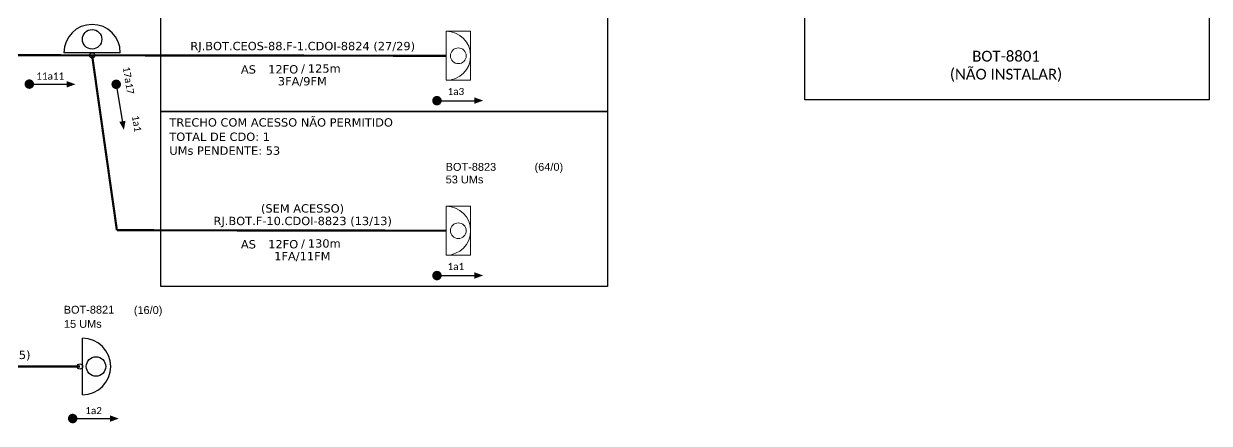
# Model space of a CAD drawing. Header units: millimetres. Extents: x 34016 to 34808, y 58032 to 59264.
# Drawn here: x 34461.1 to 34736, y 58891.6 to 58984.2 of the extents above; entities that cross this region are included whole.
import ezdxf
from ezdxf.enums import TextEntityAlignment as Align

# ---------------------------------------------------------------- set-up
doc = ezdxf.new("R2010")
doc.units = ezdxf.units.MM
for name, color, linetype, lineweight in [("20.0-LEGENDA DOS CDO'S", 1, 'Continuous', 0), ('20.1-CDO_INTERIOR', 1, 'Continuous', 0), ('20.2-CDO_POSTE', 1, 'Continuous', 5), ('40.1-ETIQUETAS', 1, 'Continuous', 20)]:
    doc.layers.add(name, color=color, linetype=linetype, lineweight=lineweight)
for name, color, linetype in [('CAP a instalar', 1, 'FENCELINE1'), ('label_cabos', 7, 'Continuous'), ('SETA', 7, 'Continuous'), ('texto', 255, 'Continuous')]:
    doc.layers.add(name, color=color, linetype=linetype)
doc.styles.add('ARIAL', font='arial.ttf')
doc.styles.add('siredit', font='verdana.ttf')
doc.linetypes.add('FENCELINE1', pattern='A,0.25,-0.1,[133,ltypeshp.shx,S=0.1,R=0,X=-0.1,Y=0],-0.1,1', length=1.45)

# ---------------------------------------------------------------- blocks, each defined once
blk = doc.blocks.new('CDOE POSTE_')
at = {"color": 1}
blk.add_line((12.92, -5.49), (-2.38, -5.49), dxfattribs=at)
for centre, radius in [((5.27, -1.86), 2.64), ((5.27, -6.2), 0.708)]:
    blk.add_circle(centre, radius, dxfattribs=at)
blk.add_arc((5.27, -5.49), 7.65, 0, 180, dxfattribs=at)
blk = doc.blocks.new('ETIQUETA_RS5F')
at = {"layer": '40.1-ETIQUETAS', "color": 0, "style": 'siredit'}
blk.add_text('/', height=1.5, dxfattribs=at).set_placement((1.58, -1.95), align=Align.MIDDLE_RIGHT)
for tag, p in [('ETIQUETA_R_PRIMARIA', (1.21, 4.1)), ('ETIQUETA_R_SECUNDARIA', (1.21, 2.1)), ('F_ATIVAS/F_MORTAS', (1.14, -4.24))]:
    blk.add_attdef(tag, text='', height=1.5, dxfattribs=at).set_placement(p, align=Align.MIDDLE_CENTER)
for tag, p in [('TIPO_CABO', (-6.58, -2.12)), ('CAP_CABO', (0.4, -2.09))]:
    blk.add_attdef(tag, text='', height=1.5, dxfattribs=at).set_placement(p, align=Align.MIDDLE_RIGHT)
blk.add_attdef('METROS', text='', height=1.5, dxfattribs=at).set_placement((2.14, -1.95), align=Align.MIDDLE_LEFT)
for tag, p in [('FUSÃO_1', (0.85, -8.39)), ('FUSÃO_2', (0.85, -10.6)), ('FUSÃO_3', (0.85, -12.93)), ('FUSÃO_4', (0.85, -15.14)), ('FUSÃO_5', (0.85, -17.16))]:
    blk.add_attdef(tag, text='', height=1.5, dxfattribs=at).set_placement(p, align=Align.CENTER)
blk = doc.blocks.new('CDOI_INT')
at = {"layer": '20.1-CDO_INTERIOR', "color": 0, "lineweight": 18}
blk.add_lwpolyline([(4.25, -4.25), (4.25, 4.25), (0, 4.25), (0, -4.25)], close=True, dxfattribs=at)
blk.add_circle((2.12, 0), 1.36, dxfattribs=at)
blk.add_arc((0, 0), 4.25, 270, 90, dxfattribs=at)
at = {"layer": "20.0-LEGENDA DOS CDO'S", "color": 0, "style": 'ARIAL'}
for tag, p in [('CDO_N', (-0.08, 10.38)), ('SPLITER_1', (21.18, 10.38)), ('SURVEY', (-0.08, 8.2)), ('SPLITER_2', (21.19, 8.68)), ('SAP', (-0.08, 6.23)), ('1:XX', (5.94, -2.22)), ('UMS', (5.94, -4.24))]:
    blk.add_attdef(tag, p, '', height=1.36, dxfattribs=at)
blk.add_attdef('FIBRAS_UTILIZADAS', text='', height=1.36, dxfattribs=at).set_placement((15.34, 10.38), align=Align.CENTER)
blk = doc.blocks.new('CDOE-TEXTO PADRÃO')
at = {"layer": "20.0-LEGENDA DOS CDO'S", "color": 0, "style": 'ARIAL'}
for tag, p in [('CDO_N', (0.49, 7.39)), ('CORDOALHA', (0.5, 4.33)), ('SAP', (0.51, 1.67)), ('SPLITER_1', (0.59, -0.91)), ('SPLITER_2', (0.6, -3.55)), ('(XX-XX_F)S', (0.54, -8.29)), ('(XX-XX_L)S', (0.55, -10.83)), ('UMS', (0.55, -13.15))]:
    blk.add_attdef(tag, p, '', height=1.7, rotation=0.118, dxfattribs=at)
blk.add_attdef('FIBRAS_UTILIZADAS', text='', height=1.7, rotation=0.118, dxfattribs=at).set_placement((19.77, 7.43), align=Align.CENTER)

msp = doc.modelspace()

# ---------------------------------------------------------------- linework, layer by layer
at = {"color": 3}
for points in [[(34596.46, 58963.87), (34492.85, 58963.87), (34492.85, 59004.39), (34596.46, 59004.39)], [(34596.46, 58923.34), (34492.85, 58923.34), (34492.85, 58963.87), (34596.46, 58963.87)]]:
    msp.add_lwpolyline(points, close=True, dxfattribs=at)
at = {"const_width": 1.1}
for points in [[(34461.84, 58970.21, 1), (34462.94, 58970.21, 1)], [(34482.45, 58970.71, 1), (34482.63, 58969.63, 1)], [(34482.45, 58970.71, 1), (34482.63, 58969.63, 1)], [(34471.89, 58892.71, 1), (34472.99, 58892.71, 1)]]:
    msp.add_lwpolyline(points, format="xyb", close=True, dxfattribs=at)
for points in [[(34556.37, 58966.37, 1.1, 1.1, 1), (34557.47, 58966.37, 1.1, 1.1, 1)], [(34556.37, 58925.84, 1.1, 1.1, 1), (34557.47, 58925.84, 1.1, 1.1, 1)]]:
    msp.add_lwpolyline(points, format="xyseb", close=True)
at = {"layer": 'CAP a instalar', "linetype": 'FENCELINE1', "ltscale": 7, "const_width": 0.513}
for points in [[(34395.04, 58977.01), (34395.04, 58977.01), (34477.01, 58976.88)], [(34474.14, 58904.77), (34403.6, 58904.77)]]:
    msp.add_lwpolyline(points, dxfattribs=at)
at = {"layer": 'CAP a instalar', "color": 251, "linetype": 'FENCELINE1', "ltscale": 7, "const_width": 0.513}
for points in [[(34476.95, 58976.88), (34482.7, 58936.35)], [(34477.01, 58976.88), (34558.99, 58976.77)], [(34482.7, 58936.35), (34558.99, 58936.24)]]:
    msp.add_lwpolyline(points, dxfattribs=at)
at = {"layer": 'SETA'}
for points in [[(34462.39, 58970.21), (34471.84, 58970.21)], [(34482.54, 58970.17), (34484.1, 58960.84)], [(34482.54, 58970.17), (34484.1, 58960.84)], [(34556.92, 58966.37), (34566.38, 58966.37)], [(34556.92, 58925.84), (34566.38, 58925.84)], [(34472.44, 58892.69), (34481.89, 58892.69)]]:
    msp.add_lwpolyline(points, dxfattribs=at)
for points in [[(34471.08, 58970.9), (34473.1, 58970.17), (34471.08, 58969.43)], [(34565.62, 58967.12), (34567.64, 58966.39), (34565.62, 58965.65)], [(34484.71, 58961.71), (34484.32, 58959.61), (34483.26, 58961.47)], [(34484.71, 58961.71), (34484.32, 58959.61), (34483.26, 58961.47)], [(34565.62, 58926.59), (34567.64, 58925.86), (34565.62, 58925.13)], [(34481.13, 58893.44), (34483.15, 58892.7), (34481.13, 58891.97)]]:
    msp.add_solid(points, dxfattribs=at)
at = {"layer": 'texto', "color": 2, "elevation": 1.1}
msp.add_lwpolyline([(34642.24, 59003.76), (34736.01, 59003.76), (34736.01, 58966.56), (34642.24, 58966.56)], close=True, dxfattribs=at)

# ---------------------------------------------------------------- block references
at = {"layer": '20.2-CDO_POSTE'}
ref = msp.add_blockref('CDOE-TEXTO PADRÃO', (34478.17, 58904.84), dxfattribs=dict(at, xscale=1.069200003147125, yscale=1.069200003147125, zscale=1.069200003147125))
ref.add_attrib('CDO_N', 'BOT-8821', (34470.37, 58917.01), dxfattribs={"layer": "20.0-LEGENDA DOS CDO'S", "color": 0, "height": 1.817, "rotation": 0.118, "style": 'ARIAL'})
ref.add_attrib('CORDOALHA', '15 UMs', (34470.43, 58913.73), dxfattribs={"layer": "20.0-LEGENDA DOS CDO'S", "color": 0, "height": 1.817, "rotation": 0.118, "style": 'ARIAL'})
ref.add_attrib('FIBRAS_UTILIZADAS', '       (16/0)', dxfattribs={"layer": "20.0-LEGENDA DOS CDO'S", "color": 0, "height": 1.8175, "rotation": 0.118, "style": 'ARIAL'}).set_placement((34487.47, 58916.93), align=Align.CENTER)
at = {"layer": '40.1-ETIQUETAS', "color": 251}
ref = msp.add_blockref('CDOI_INT', (34559.04, 58976.77), dxfattribs=dict(at, xscale=1.336957873303117, yscale=1.336957873303117, zscale=1.336957873303117))
ref.add_attrib('CDO_N', 'BOT-8824', (34558.93, 58990.65), dxfattribs={"layer": "20.0-LEGENDA DOS CDO'S", "color": 0, "height": 1.819, "style": 'ARIAL'})
ref.add_attrib('FIBRAS_UTILIZADAS', '(PARCIAL/0)', (34579.55, 58990.65), dxfattribs={"layer": "20.0-LEGENDA DOS CDO'S", "color": 0, "height": 1.8186, "style": 'ARIAL'})
ref.add_attrib('SURVEY', '25 UMs', (34558.94, 58987.73), dxfattribs={"layer": "20.0-LEGENDA DOS CDO'S", "color": 0, "height": 1.819, "style": 'ARIAL'})
ref = msp.add_blockref('ETIQUETA_RS5F', (34524.27, 58976.33), dxfattribs=dict(at, xscale=1.283039976607909, yscale=1.283039976607909, zscale=1.283039976607909))
ref.add_attrib('ETIQUETA_R_SECUNDARIA', 'RJ.BOT.CEOS-88.F-1.CDOI-8824 (27/29)', dxfattribs={"color": 0, "height": 1.9246, "style": 'siredit'}).set_placement((34525.79, 58979.03), align=Align.MIDDLE_CENTER)
ref.add_attrib('TIPO_CABO', 'AS ', dxfattribs={"color": 0, "height": 1.925, "style": 'siredit'}).set_placement((34515.78, 58973.61), align=Align.MIDDLE_RIGHT)
ref.add_attrib('CAP_CABO', '12FO', dxfattribs={"color": 0, "height": 1.925, "style": 'siredit'}).set_placement((34524.74, 58973.64), align=Align.MIDDLE_RIGHT)
ref.add_attrib('METROS', '125m', dxfattribs={"color": 0, "height": 1.925, "style": 'siredit'}).set_placement((34526.98, 58973.82), align=Align.MIDDLE_LEFT)
ref.add_attrib('F_ATIVAS/F_MORTAS', '3FA/9FM', dxfattribs={"color": 0, "height": 1.925, "style": 'siredit'}).set_placement((34525.7, 58970.88), align=Align.MIDDLE_CENTER)
ref = msp.add_blockref('CDOI_INT', (34559.04, 58936.24), dxfattribs=dict(at, xscale=1.336957873303117, yscale=1.336957873303117, zscale=1.336957873303117))
ref.add_attrib('CDO_N', 'BOT-8823', (34558.93, 58950.12), dxfattribs={"layer": "20.0-LEGENDA DOS CDO'S", "color": 0, "height": 1.819, "style": 'ARIAL'})
ref.add_attrib('FIBRAS_UTILIZADAS', '(64/0)', (34579.55, 58950.12), dxfattribs={"layer": "20.0-LEGENDA DOS CDO'S", "color": 0, "height": 1.819, "style": 'ARIAL'})
ref.add_attrib('SURVEY', '53 UMs', (34558.94, 58947.2), dxfattribs={"layer": "20.0-LEGENDA DOS CDO'S", "color": 0, "height": 1.819, "style": 'ARIAL'})
ref = msp.add_blockref('ETIQUETA_RS5F', (34524.27, 58935.8), dxfattribs=dict(at, xscale=1.283039976607909, yscale=1.283039976607909, zscale=1.283039976607909))
ref.add_attrib('ETIQUETA_R_PRIMARIA', '(SEM ACESSO)', dxfattribs={"color": 0, "height": 1.9246, "style": 'siredit'}).set_placement((34525.74, 58941.41), align=Align.MIDDLE_CENTER)
ref.add_attrib('ETIQUETA_R_SECUNDARIA', 'RJ.BOT.F-10.CDOI-8823 (13/13)', dxfattribs={"color": 0, "height": 1.9246, "style": 'siredit'}).set_placement((34525.79, 58938.5), align=Align.MIDDLE_CENTER)
ref.add_attrib('TIPO_CABO', 'AS ', dxfattribs={"color": 0, "height": 1.925, "style": 'siredit'}).set_placement((34515.78, 58933.09), align=Align.MIDDLE_RIGHT)
ref.add_attrib('CAP_CABO', '12FO', dxfattribs={"color": 0, "height": 1.925, "style": 'siredit'}).set_placement((34524.74, 58933.11), align=Align.MIDDLE_RIGHT)
ref.add_attrib('METROS', '130m', dxfattribs={"color": 0, "height": 1.925, "style": 'siredit'}).set_placement((34526.98, 58933.29), align=Align.MIDDLE_LEFT)
ref.add_attrib('F_ATIVAS/F_MORTAS', '1FA/11FM', dxfattribs={"color": 0, "height": 1.925, "style": 'siredit'}).set_placement((34525.7, 58930.35), align=Align.MIDDLE_CENTER)
at = {"layer": '40.1-ETIQUETAS'}
ref = msp.add_blockref('ETIQUETA_RS5F', (34435.71, 58904.76), dxfattribs=dict(at, xscale=1.283039983498748, yscale=1.283039983498748, zscale=1.283039983498748))
ref.add_attrib('ETIQUETA_R_SECUNDARIA', 'RJ.BOT.CEOS-88.F-8.BOT-8821 (24/25)', dxfattribs={"color": 0, "height": 1.9246, "style": 'siredit'}).set_placement((34437.23, 58907.46), align=Align.MIDDLE_CENTER)
ref.add_attrib('TIPO_CABO', 'AS', dxfattribs={"color": 0, "height": 1.925, "style": 'siredit'}).set_placement((34427.22, 58902.04), align=Align.MIDDLE_RIGHT)
ref.add_attrib('CAP_CABO', '12FO', dxfattribs={"color": 0, "height": 1.925, "style": 'siredit'}).set_placement((34436.18, 58902.07), align=Align.MIDDLE_RIGHT)
ref.add_attrib('METROS', '70m', dxfattribs={"color": 0, "height": 1.925, "style": 'siredit'}).set_placement((34438.42, 58902.25), align=Align.MIDDLE_LEFT)
ref.add_attrib('F_ATIVAS/F_MORTAS', '2FA/10FM', dxfattribs={"color": 0, "height": 1.925, "style": 'siredit'}).set_placement((34435.45, 58899.31), align=Align.MIDDLE_CENTER)
at = {"layer": 'label_cabos', "xscale": 0.8553599894046784, "yscale": 0.8553599894046784, "zscale": 0.85536}
msp.add_blockref('CDOE POSTE_', (34472.44, 58982.19), dxfattribs=at)
at = {"layer": 'label_cabos', "xscale": 0.8553599894046784, "yscale": 0.8553599894046784, "zscale": 0.85536, "rotation": 270}
msp.add_blockref('CDOE POSTE_', (34479.44, 58909.28), dxfattribs=at)

# ---------------------------------------------------------------- texts
at = {"color": 3, "style": 'siredit'}
for s, p in [('TRECHO COM ACESSO NÃO PERMITIDO', (34494.86, 58960.37)), ('TOTAL DE CDO: 1', (34494.86, 58957.05)), ('UMs PENDENTE: 53', (34494.86, 58953.83))]:
    msp.add_text(s, height=1.9246, dxfattribs=at).set_placement(p)
at = {"char_height": 1.65, "width": 27.8947, "attachment_point": 5, "style": 'ARIAL'}
for s, insert in [('\\C7;\\fCalibri|b0|i0|c0|p34;1a3', (34561.31, 58968.49)), ('\\C7;\\fCalibri|b0|i0|c0|p34;1a1', (34561.31, 58927.96))]:
    msp.add_mtext(s, dxfattribs=dict(at, insert=insert))
at = {"layer": 'texto', "attachment_point": 5}
for s, insert, char_height, width in [('\\C7;\\fCalibri|b0|i0|c0|p34;BOT-8801\\P(NÃO INSTALAR)', (34688.88, 58974.33, 1.1), 2.5, 12525.8587), ('\\C7;\\fCalibri|b0|i0|c0|p34;11a11', (34467.25, 58972.07), 1.65, 27.8947), ('\\C7;\\fCalibri|b0|i0|c0|p34;1a2', (34477.29, 58894.55), 1.65, 27.8947)]:
    msp.add_mtext(s, dxfattribs=dict(at, insert=insert, char_height=char_height, width=width))
at = {"layer": 'texto', "char_height": 1.65, "width": 27.8947, "attachment_point": 5, "rotation": 279.4775}
for s, insert in [('\\C7;\\fCalibri|b0|i0|c0|p34;17a17', (34485.38, 58971.07)), ('\\C7;\\fCalibri|b0|i0|c0|p34;1a1', (34487.28, 58961.05))]:
    msp.add_mtext(s, dxfattribs=dict(at, insert=insert))

doc.saveas('drawing.dxf')
